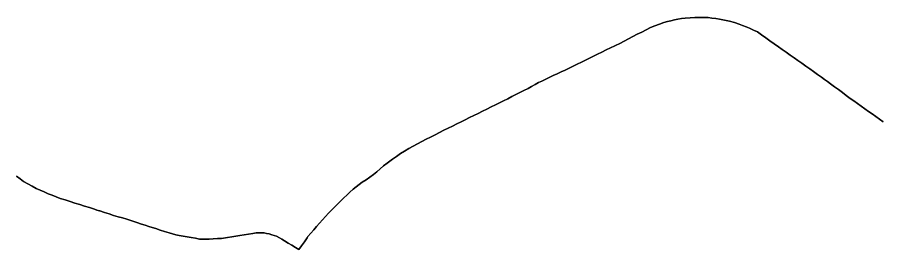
# Model space of a CAD drawing. Header units: inches. Extents: x 11258954 to 11313122, y 3645444 to 3695200.
# Drawn here: x 11267362 to 11275770, y 3685151 to 3687404 of the extents above; entities that cross this region are included whole.
import ezdxf

# ---------------------------------------------------------------- set-up
doc = ezdxf.new("R2010")
doc.units = ezdxf.units.IN
doc.header["$MEASUREMENT"] = 0
doc.layers.add('VotingPrecinct', color=233, linetype='Continuous')

msp = doc.modelspace()

# ---------------------------------------------------------------- linework, layer by layer
at = {"layer": 'VotingPrecinct'}
for points in [[(11267355, 3685864.9995, 0), (11267389.4995, 3685838.9995, 0), (11267423.9995, 3685812.999, 0), (11267464.666, 3685790.166, 0), (11267505.333, 3685767.3325, 0), (11267545.9995, 3685744.499, 0), (11267584.9995, 3685727.416, 0), (11267624.0005, 3685710.333, 0), (11267663.0005, 3685693.25, 0), (11267702.001, 3685678.4165, 0), (11267741.0005, 3685663.583, 0), (11267780.001, 3685648.7495, 0), (11267827.3215, 3685633.6985, 0), (11267874.6415, 3685618.6475, 0), (11267921.962, 3685603.5965, 0), (11267969.282, 3685588.5455, 0), (11268016.6025, 3685573.4945, 0), (11268063.9225, 3685558.4435, 0), (11268111.243, 3685543.3925, 0), (11268136.1225, 3685535.4795, 0), (11268161.0015, 3685527.5665, 0), (11268164.9995, 3685526.2495, 0), (11268209.333, 3685511.75, 0), (11268253.6665, 3685497.2505, 0), (11268297.9995, 3685482.751, 0), (11268341.333, 3685470.5005, 0), (11268384.666, 3685458.25, 0), (11268427.9995, 3685445.9995, 0), (11268475.333, 3685430, 0), (11268522.667, 3685414.0005, 0), (11268570.0005, 3685398.0005, 0), (11268604.6295, 3685387.2575, 0), (11268639.2585, 3685376.514, 0), (11268673.8875, 3685365.771, 0), (11268706.9995, 3685355.5, 0), (11268750.333, 3685341.334, 0), (11268793.6665, 3685327.1675, 0), (11268837, 3685313.001, 0), (11268869.333, 3685304.4175, 0), (11268901.6665, 3685295.834, 0), (11268934, 3685287.2505, 0), (11268973.6, 3685280.7005, 0), (11269013.2, 3685274.1505, 0), (11269052.8, 3685267.6005, 0), (11269092.4, 3685261.0505, 0), (11269132, 3685254.5005, 0), (11269178.5, 3685254.3755, 0), (11269225, 3685254.25, 0), (11269265.806, 3685256.348, 0), (11269306.612, 3685258.4465, 0), (11269347.4175, 3685260.5445, 0), (11269365.9995, 3685261.5005, 0), (11269405.714, 3685268.198, 0), (11269445.4285, 3685274.8945, 0), (11269485.1425, 3685281.592, 0), (11269524.857, 3685288.2885, 0), (11269567.0945, 3685295.127, 0), (11269609.332, 3685301.9655, 0), (11269651.5695, 3685308.8035, 0), (11269683.5485, 3685313.0275, 0), (11269703.4605, 3685314.2335, 0), (11269724.5785, 3685314.836, 0), (11269759.725, 3685313.386, 0), (11269784.6915, 3685308.6815, 0), (11269809.658, 3685303.977, 0), (11269835.6045, 3685296.1315, 0), (11269857.9295, 3685288.89, 0), (11269879.652, 3685281.0465, 0), (11269910.2005, 3685265.4375, 0), (11269932.6085, 3685252.3015, 0), (11269959.651, 3685235.3045, 0), (11269994.4885, 3685214.291, 0), (11270029.326, 3685193.2775, 0), (11270064.1635, 3685172.264, 0), (11270099.0005, 3685151.25, 0), (11270125.022, 3685189.8285, 0), (11270151.043, 3685228.407, 0), (11270177.0645, 3685266.985, 0), (11270184.999, 3685278.7495, 0), (11270213.369, 3685310.718, 0), (11270241.739, 3685342.6865, 0), (11270270.591, 3685375.199, 0), (11270299.444, 3685407.7115, 0), (11270328.296, 3685440.2245, 0), (11270357.1485, 3685472.7365, 0), (11270386.001, 3685505.2495, 0), (11270415.7505, 3685534.9995, 0), (11270445.5005, 3685564.75, 0), (11270475.25, 3685594.5005, 0), (11270504.9995, 3685624.2505, 0), (11270534.7495, 3685652.2505, 0), (11270564.4995, 3685680.2505, 0), (11270594.25, 3685708.25, 0), (11270624, 3685736.25, 0), (11270653.876, 3685759.219, 0), (11270683.7515, 3685782.1885, 0), (11270713.6275, 3685805.1575, 0), (11270750.4185, 3685829.772, 0), (11270787.209, 3685854.386, 0), (11270824, 3685879, 0), (11270856.5335, 3685906.903, 0), (11270889.067, 3685934.806, 0), (11270921.6005, 3685962.709, 0), (11270954.429, 3685990.3525, 0), (11270967.2925, 3686000.001, 0), (11271006.5285, 3686027.6675, 0), (11271045.764, 3686055.3335, 0), (11271085, 3686083, 0), (11271125.6665, 3686107.4165, 0), (11271166.3335, 3686131.833, 0), (11271207, 3686156.2495, 0), (11271249.714, 3686177.9995, 0), (11271292.4285, 3686199.7495, 0), (11271335.143, 3686221.4995, 0), (11271377.8575, 3686243.25, 0), (11271420.5715, 3686265, 0), (11271463.286, 3686286.75, 0), (11271506, 3686308.5, 0), (11271547.8315, 3686329.0645, 0), (11271589.663, 3686349.6285, 0), (11271631.4945, 3686370.1925, 0), (11271673.3255, 3686390.757, 0), (11271715.157, 3686411.321, 0), (11271756.9885, 3686431.885, 0), (11271798.8195, 3686452.4495, 0), (11271840.651, 3686473.0135, 0), (11271882.4825, 3686493.5775, 0), (11271924.314, 3686514.142, 0), (11271966.145, 3686534.7055, 0), (11272007.9765, 3686555.27, 0), (11272047.5255, 3686575.2065, 0), (11272087.074, 3686595.1435, 0), (11272126.623, 3686615.08, 0), (11272166.1715, 3686635.017, 0), (11272205.72, 3686654.9535, 0), (11272245.269, 3686674.89, 0), (11272284.818, 3686694.827, 0), (11272324.3665, 3686714.7635, 0), (11272358.4625, 3686733.424, 0), (11272392.5575, 3686752.084, 0), (11272426.6535, 3686770.7445, 0), (11272457.556, 3686786.1075, 0), (11272490.502, 3686802.5475, 0), (11272529.4015, 3686820.5875, 0), (11272568.301, 3686838.6285, 0), (11272607.2005, 3686856.6685, 0), (11272646.0995, 3686874.7095, 0), (11272684.999, 3686892.7495, 0), (11272724.374, 3686912.1205, 0), (11272763.749, 3686931.491, 0), (11272803.124, 3686950.8615, 0), (11272842.4995, 3686970.2325, 0), (11272881.8745, 3686989.603, 0), (11272921.249, 3687008.9735, 0), (11272960.6245, 3687028.344, 0), (11272999.9995, 3687047.715, 0), (11273041.9995, 3687067.6615, 0), (11273084, 3687087.6075, 0), (11273126, 3687107.554, 0), (11273168.0005, 3687127.5, 0), (11273172.999, 3687129.7495, 0), (11273215.6245, 3687151.625, 0), (11273258.249, 3687173.5, 0), (11273300.8745, 3687195.375, 0), (11273343.4995, 3687217.2505, 0), (11273386.1245, 3687239.1255, 0), (11273428.75, 3687261.001, 0), (11273471.375, 3687282.876, 0), (11273514, 3687304.751, 0), (11273557.3335, 3687321.2505, 0), (11273600.667, 3687337.75, 0), (11273644, 3687354.2495, 0), (11273678, 3687362.4165, 0), (11273711.9995, 3687370.583, 0), (11273745.9995, 3687378.75, 0), (11273781.333, 3687384.9165, 0), (11273816.667, 3687391.0835, 0), (11273852.0005, 3687397.25, 0), (11273898.334, 3687399.417, 0), (11273944.667, 3687401.5835, 0), (11273991, 3687403.7505, 0), (11274032.5, 3687403.125, 0), (11274074, 3687402.4995, 0), (11274111, 3687397.2495, 0), (11274148.0005, 3687392, 0), (11274185.0005, 3687386.75, 0), (11274233.5005, 3687377.375, 0), (11274282.0005, 3687367.9995, 0), (11274329.4995, 3687353.5005, 0), (11274377.0005, 3687339, 0), (11274409.667, 3687325.3335, 0), (11274442.334, 3687311.667, 0), (11274475.0005, 3687298.0005, 0), (11274514.0005, 3687280.251, 0), (11274553, 3687262.501, 0), (11274593.703, 3687233.788, 0), (11274634.4065, 3687205.075, 0), (11274675.11, 3687176.362, 0), (11274715.8135, 3687147.6485, 0), (11274756.517, 3687118.936, 0), (11274794.571, 3687092.092, 0), (11274832.625, 3687065.248, 0), (11274870.6785, 3687038.404, 0), (11274908.733, 3687011.5605, 0), (11274946.787, 3686984.7165, 0), (11274984.841, 3686957.8725, 0), (11275022.895, 3686931.0285, 0), (11275060.949, 3686904.1845, 0), (11275099.003, 3686877.341, 0), (11275137.057, 3686850.497, 0), (11275175.111, 3686823.653, 0), (11275204.4015, 3686802.158, 0), (11275233.692, 3686780.6625, 0), (11275262.9825, 3686759.1675, 0), (11275301.386, 3686730.984, 0), (11275339.7895, 3686702.8, 0), (11275378.1925, 3686674.617, 0), (11275416.596, 3686646.433, 0), (11275454.9995, 3686618.2495, 0), (11275490.568, 3686593.025, 0), (11275526.137, 3686567.801, 0), (11275561.706, 3686542.5765, 0), (11275597.2745, 3686517.352, 0), (11275632.843, 3686492.1275, 0), (11275668.412, 3686466.903, 0), (11275704.2435, 3686441.5735, 0), (11275740.075, 3686416.2445, 0), (11275775.9065, 3686390.9155, 0)], [(11275775.9065, 3686390.9155, 0), (11275740.075, 3686416.2445, 0), (11275704.2435, 3686441.5735, 0), (11275668.412, 3686466.903, 0), (11275632.843, 3686492.1275, 0), (11275597.2745, 3686517.352, 0), (11275561.706, 3686542.5765, 0), (11275526.137, 3686567.801, 0), (11275490.568, 3686593.025, 0), (11275454.9995, 3686618.2495, 0), (11275416.596, 3686646.433, 0), (11275378.1925, 3686674.617, 0), (11275339.7895, 3686702.8, 0), (11275301.386, 3686730.984, 0), (11275262.9825, 3686759.1675, 0), (11275233.692, 3686780.6625, 0), (11275204.4015, 3686802.158, 0), (11275175.111, 3686823.653, 0), (11275137.057, 3686850.497, 0), (11275099.003, 3686877.341, 0), (11275060.949, 3686904.1845, 0), (11275022.895, 3686931.0285, 0), (11274984.841, 3686957.8725, 0), (11274946.787, 3686984.7165, 0), (11274908.733, 3687011.5605, 0), (11274870.6785, 3687038.404, 0), (11274832.625, 3687065.248, 0), (11274794.571, 3687092.092, 0), (11274756.517, 3687118.936, 0), (11274715.8135, 3687147.6485, 0), (11274675.11, 3687176.362, 0), (11274634.4065, 3687205.075, 0), (11274593.703, 3687233.788, 0), (11274553, 3687262.501, 0), (11274514.0005, 3687280.251, 0), (11274475.0005, 3687298.0005, 0), (11274442.334, 3687311.667, 0), (11274409.667, 3687325.3335, 0), (11274377.0005, 3687339, 0), (11274329.4995, 3687353.5005, 0), (11274282.0005, 3687367.9995, 0), (11274233.5005, 3687377.375, 0), (11274185.0005, 3687386.75, 0), (11274148.0005, 3687392, 0), (11274111, 3687397.2495, 0), (11274074, 3687402.4995, 0), (11274032.5, 3687403.125, 0), (11273991, 3687403.7505, 0), (11273944.667, 3687401.5835, 0), (11273898.334, 3687399.417, 0), (11273852.0005, 3687397.25, 0), (11273816.667, 3687391.0835, 0), (11273781.333, 3687384.9165, 0), (11273745.9995, 3687378.75, 0), (11273711.9995, 3687370.583, 0), (11273678, 3687362.4165, 0), (11273644, 3687354.2495, 0), (11273600.667, 3687337.75, 0), (11273557.3335, 3687321.2505, 0), (11273514, 3687304.751, 0), (11273471.375, 3687282.876, 0), (11273428.75, 3687261.001, 0), (11273386.1245, 3687239.1255, 0), (11273343.4995, 3687217.2505, 0), (11273300.8745, 3687195.375, 0), (11273258.249, 3687173.5, 0), (11273215.6245, 3687151.625, 0), (11273172.999, 3687129.7495, 0), (11273168.0005, 3687127.5, 0), (11273126, 3687107.554, 0), (11273084, 3687087.6075, 0), (11273041.9995, 3687067.6615, 0), (11272999.9995, 3687047.715, 0), (11272960.6245, 3687028.344, 0), (11272921.249, 3687008.9735, 0), (11272881.8745, 3686989.603, 0), (11272842.4995, 3686970.2325, 0), (11272803.124, 3686950.8615, 0), (11272763.749, 3686931.491, 0), (11272724.374, 3686912.1205, 0), (11272684.999, 3686892.7495, 0), (11272646.0995, 3686874.7095, 0), (11272607.2005, 3686856.6685, 0), (11272568.301, 3686838.6285, 0), (11272529.4015, 3686820.5875, 0), (11272490.502, 3686802.5475, 0), (11272457.556, 3686786.1075, 0), (11272426.6535, 3686770.7445, 0), (11272392.5575, 3686752.084, 0), (11272358.4625, 3686733.424, 0), (11272324.3665, 3686714.7635, 0), (11272284.818, 3686694.827, 0), (11272245.269, 3686674.89, 0), (11272205.72, 3686654.9535, 0), (11272166.1715, 3686635.017, 0), (11272126.623, 3686615.08, 0), (11272087.074, 3686595.1435, 0), (11272047.5255, 3686575.2065, 0), (11272007.9765, 3686555.27, 0), (11271966.145, 3686534.7055, 0), (11271924.314, 3686514.142, 0), (11271882.4825, 3686493.5775, 0), (11271840.651, 3686473.0135, 0), (11271798.8195, 3686452.4495, 0), (11271756.9885, 3686431.885, 0), (11271715.157, 3686411.321, 0), (11271673.3255, 3686390.757, 0), (11271631.4945, 3686370.1925, 0), (11271589.663, 3686349.6285, 0), (11271547.8315, 3686329.0645, 0), (11271506, 3686308.5, 0), (11271463.286, 3686286.75, 0), (11271420.5715, 3686265, 0), (11271377.8575, 3686243.25, 0), (11271335.143, 3686221.4995, 0), (11271292.4285, 3686199.7495, 0), (11271249.714, 3686177.9995, 0), (11271207, 3686156.2495, 0), (11271166.3335, 3686131.833, 0), (11271125.6665, 3686107.4165, 0), (11271085, 3686083, 0), (11271045.764, 3686055.3335, 0), (11271006.5285, 3686027.6675, 0), (11270967.2925, 3686000.001, 0), (11270954.429, 3685990.3525, 0), (11270921.6005, 3685962.709, 0), (11270889.067, 3685934.806, 0), (11270856.5335, 3685906.903, 0), (11270824, 3685879, 0), (11270787.209, 3685854.386, 0), (11270750.4185, 3685829.772, 0), (11270713.6275, 3685805.1575, 0), (11270683.7515, 3685782.1885, 0), (11270653.876, 3685759.219, 0), (11270624, 3685736.25, 0), (11270594.25, 3685708.25, 0), (11270564.4995, 3685680.2505, 0), (11270534.7495, 3685652.2505, 0), (11270504.9995, 3685624.2505, 0), (11270475.25, 3685594.5005, 0), (11270445.5005, 3685564.75, 0), (11270415.7505, 3685534.9995, 0), (11270386.001, 3685505.2495, 0), (11270357.1485, 3685472.7365, 0), (11270328.296, 3685440.2245, 0), (11270299.444, 3685407.7115, 0), (11270270.591, 3685375.199, 0), (11270241.739, 3685342.6865, 0), (11270213.369, 3685310.718, 0), (11270184.999, 3685278.7495, 0), (11270177.0645, 3685266.985, 0), (11270151.043, 3685228.407, 0), (11270125.022, 3685189.8285, 0), (11270099.0005, 3685151.25, 0), (11270064.1635, 3685172.264, 0), (11270029.326, 3685193.2775, 0), (11269994.4885, 3685214.291, 0), (11269959.651, 3685235.3045, 0), (11269932.6085, 3685252.3015, 0), (11269910.2005, 3685265.4375, 0), (11269879.652, 3685281.0465, 0), (11269857.9295, 3685288.89, 0), (11269835.6045, 3685296.1315, 0), (11269809.658, 3685303.977, 0), (11269784.6915, 3685308.6815, 0), (11269759.725, 3685313.386, 0), (11269724.5785, 3685314.836, 0), (11269703.4605, 3685314.2335, 0), (11269683.5485, 3685313.0275, 0), (11269651.5695, 3685308.8035, 0), (11269609.332, 3685301.9655, 0), (11269567.0945, 3685295.127, 0), (11269524.857, 3685288.2885, 0), (11269485.1425, 3685281.592, 0), (11269445.4285, 3685274.8945, 0), (11269405.714, 3685268.198, 0), (11269365.9995, 3685261.5005, 0), (11269347.4175, 3685260.5445, 0), (11269306.612, 3685258.4465, 0), (11269265.806, 3685256.348, 0), (11269225, 3685254.25, 0), (11269178.5, 3685254.3755, 0), (11269132, 3685254.5005, 0), (11269092.4, 3685261.0505, 0), (11269052.8, 3685267.6005, 0), (11269013.2, 3685274.1505, 0), (11268973.6, 3685280.7005, 0), (11268934, 3685287.2505, 0), (11268901.6665, 3685295.834, 0), (11268869.333, 3685304.4175, 0), (11268837, 3685313.001, 0), (11268793.6665, 3685327.1675, 0), (11268750.333, 3685341.334, 0), (11268706.9995, 3685355.5, 0), (11268673.8875, 3685365.771, 0), (11268639.2585, 3685376.514, 0), (11268604.6295, 3685387.2575, 0), (11268570.0005, 3685398.0005, 0), (11268522.667, 3685414.0005, 0), (11268475.333, 3685430, 0), (11268427.9995, 3685445.9995, 0), (11268384.666, 3685458.25, 0), (11268341.333, 3685470.5005, 0), (11268297.9995, 3685482.751, 0), (11268253.6665, 3685497.2505, 0), (11268209.333, 3685511.75, 0), (11268164.9995, 3685526.2495, 0), (11268161.0015, 3685527.5665, 0), (11268136.1225, 3685535.4795, 0), (11268111.243, 3685543.3925, 0), (11268063.9225, 3685558.4435, 0), (11268016.6025, 3685573.4945, 0), (11267969.282, 3685588.5455, 0), (11267921.962, 3685603.5965, 0), (11267874.6415, 3685618.6475, 0), (11267827.3215, 3685633.6985, 0), (11267780.001, 3685648.7495, 0), (11267741.0005, 3685663.583, 0), (11267702.001, 3685678.4165, 0), (11267663.0005, 3685693.25, 0), (11267624.0005, 3685710.333, 0), (11267584.9995, 3685727.416, 0), (11267545.9995, 3685744.499, 0), (11267505.333, 3685767.3325, 0), (11267464.666, 3685790.166, 0), (11267423.9995, 3685812.999, 0), (11267389.4995, 3685838.9995, 0), (11267355, 3685864.9995, 0)]]:
    msp.add_polyline3d(points, dxfattribs=at)

doc.saveas('drawing.dxf')
